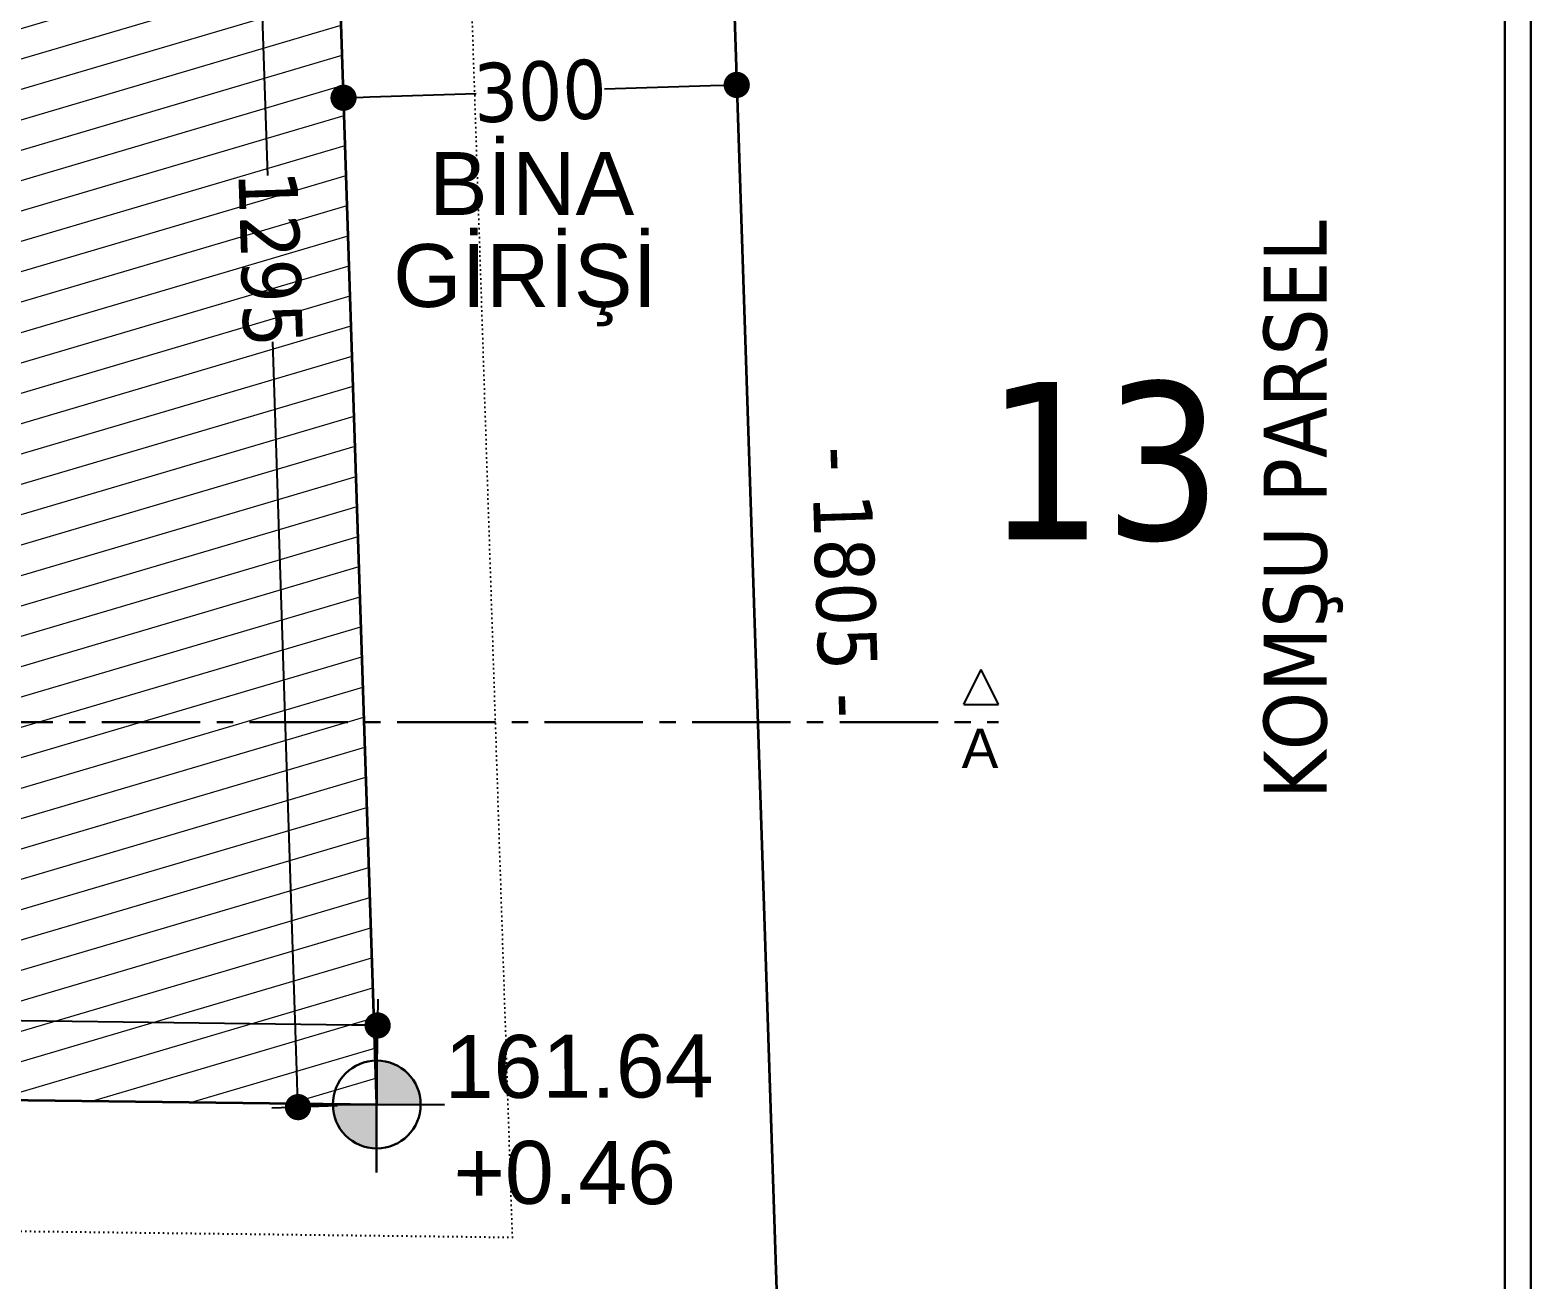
# Model space of a CAD drawing. Extents: x 386248 to 427517, y 4539405 to 4542296.
# Drawn here: x 426117.9 to 426404, y 4540571.3 to 4540809.7 of the extents above; entities that cross this region are included whole.
import ezdxf
from ezdxf.enums import TextEntityAlignment as Align

# ---------------------------------------------------------------- set-up
doc = ezdxf.new("R2010")
doc.units = 0
doc.linetypes.add('ACAD_ISO07W100', pattern=[3.5, 0.5, -3])
doc.linetypes.add('CENTER2', pattern=[1.125, 0.75, -0.125, 0.125, -0.125])
for name, color, linetype, lineweight in [('baca', 9, 'Continuous', 25), ('DUVAR', 4, 'Continuous', 35), ('GOR1', 51, 'Continuous', 25), ('KOTLAR', 63, 'Continuous', 30), ('tarama_1', 147, 'Continuous', 15), ('YAZI', 7, 'Continuous', 25), ('YAZILAR', 1, 'Continuous', 30), ('ÖLÇÜ', 7, 'Continuous', 25), ('ölçü20', 1, 'Continuous', 20), ('ÖLÇÜLENDİRME', 63, 'Continuous', 18)]:
    doc.layers.add(name, color=color, linetype=linetype, lineweight=lineweight)
doc.layers.add('İÇOLÇÜ', color=31, linetype='Continuous')
doc.layers.add('Standart', color=7, linetype='Continuous')
doc.styles.add('arial_1_18', font='arial.ttf', dxfattribs={"height": 0.2})
doc.styles.get("Standard").update_dxf_attribs({"font": 'arial.ttf'})
doc.styles.add('VAZ', font='tahoma.ttf')
doc.dimstyles.new('VAZİYE-2', dxfattribs={"dimtxt": 45, "dimasz": 20, "dimexe": 20, "dimexo": 30, "dimgap": 1, "dimtad": 0, "dimdec": 0, "dimtxsty": 'VAZ', "dimblk": 'DOT', "dimcen": 0.09, "dimse1": 1, "dimse2": 1, "dimsd1": 1, "dimsd2": 1, "dimclrt": 6, "dimadec": 0, "dimazin": 0, "dimtfac": 1, "dimtdec": 0, "dimtmove": 0, "dimatfit": 3, "dimldrblk": 'DOT', "dimfxl": 1, "dimtolj": 2, "dimarcsym": 0})
doc.dimstyles.new('VAZİYET', dxfattribs={"dimtxt": 45, "dimasz": 20, "dimexe": 20, "dimexo": 30, "dimgap": 1, "dimtad": 0, "dimdec": 0, "dimtxsty": 'VAZ', "dimblk": 'DOT', "dimcen": 0.09, "dimadec": 0, "dimazin": 0, "dimtfac": 1, "dimtdec": 0, "dimtmove": 0, "dimatfit": 3, "dimldrblk": 'DOT', "dimfxl": 1, "dimtolj": 2, "dimarcsym": 0})

# ---------------------------------------------------------------- blocks, each defined once
blk = doc.blocks.new('_Dot')
at = {"color": 0, "linetype": 'ByBlock', "lineweight": -2}
blk.add_line((-0.5, 0), (-1, 0), dxfattribs=at)
at = {"color": 0, "linetype": 'ByBlock', "const_width": 0.5}
blk.add_lwpolyline([(-0.25, 0, 1), (0.25, 0, 1)], format="xyb", close=True, dxfattribs=at)
blk = doc.blocks.new('*D4132')
at = {"layer": 'Defpoints', "color": 0}
for p in [(2823.3, 1838.6), (2523.4, 1828.7), (2824, 1815.1)]:
    blk.add_point(p, dxfattribs=at)
at = {"layer": 'ÖLÇÜ', "color": 0, "lineweight": -2}
for p, q in [((2544.2, 1805.9), (2625.2, 1808.6)), ((2804, 1814.5), (2723.1, 1811.8)), ((2824.3, 1808.6), (2824.7, 1795.1)), ((2524.4, 1798.7), (2524.9, 1785.3))]:
    blk.add_line(p, q, dxfattribs=at)
at = {"layer": 'ÖLÇÜ', "color": 0, "linetype": 'ByBlock', "lineweight": -2, "xscale": 20, "yscale": 20, "zscale": 20}
for p, rotation in [((2824, 1815.1), 1.88587110500559), ((2524.2, 1805.3), 181.8858711050056)]:
    blk.add_blockref('_Dot', p, dxfattribs=dict(at, rotation=rotation))
at = {"layer": 'ÖLÇÜ', "color": 0, "insert": (2674.1, 1810.2), "char_height": 45, "attachment_point": 5, "rotation": 1.8859, "style": 'VAZ'}
blk.add_mtext('\\A2;300', dxfattribs=at)
blk = doc.blocks.new('*D4134')
at = {"layer": 'Defpoints', "color": 0}
for p in [(2550.2, 1097.6), (1240.9, 1053.6), (2549.5, 1037.3)]:
    blk.add_point(p, dxfattribs=at)
at = {"layer": 'ÖLÇÜ', "color": 0, "lineweight": -2}
for p, q in [((1241.3, 1083.6), (1241.9, 1133.9)), ((1261.6, 1113.7), (1832.1, 1106.6)), ((2549.9, 1067.3), (2550.5, 1117.6)), ((2530.2, 1097.9), (1959.8, 1105))]:
    blk.add_line(p, q, dxfattribs=at)
at = {"layer": 'ÖLÇÜ', "color": 0, "linetype": 'ByBlock', "lineweight": -2, "xscale": 20, "yscale": 20, "zscale": 20}
for p, rotation in [((1241.6, 1113.9), 179.2850921383502), ((2550.2, 1097.6), 359.2850921383502)]:
    blk.add_blockref('_Dot', p, dxfattribs=dict(at, rotation=rotation))
at = {"layer": 'ÖLÇÜ', "color": 0, "insert": (1895.9, 1105.8), "char_height": 45, "attachment_point": 5, "rotation": 359.2851, "style": 'VAZ'}
blk.add_mtext('\\A2;1309', dxfattribs=at)
blk = doc.blocks.new('*D4135')
at = {"layer": 'Defpoints', "color": 0}
for p in [(2446.9, 2329.8), (2506.9, 2331.8), (2549.5, 1037.3)]:
    blk.add_point(p, dxfattribs=at)
at = {"layer": 'ÖLÇÜ', "color": 0, "lineweight": -2}
for p, q in [((2476.9, 2330.8), (2426.9, 2329.1)), ((2447.5, 2309.8), (2466.1, 1746)), ((2488.8, 1055.3), (2470.3, 1619)), ((2519.5, 1036.3), (2469.5, 1034.6))]:
    blk.add_line(p, q, dxfattribs=at)
at = {"layer": 'ÖLÇÜ', "color": 0, "linetype": 'ByBlock', "lineweight": -2, "xscale": 20, "yscale": 20, "zscale": 20}
for p, rotation in [((2446.9, 2329.8), 91.88587110501216), ((2489.5, 1035.3), 271.8858711050121)]:
    blk.add_blockref('_Dot', p, dxfattribs=dict(at, rotation=rotation))
at = {"layer": 'ÖLÇÜ', "color": 0, "insert": (2468.2, 1682.5), "char_height": 45, "attachment_point": 5, "rotation": 271.8859, "style": 'VAZ'}
blk.add_mtext('\\A2;1295', dxfattribs=at)
blk = doc.blocks.new('*D4141')
at = {"layer": 'Defpoints', "color": 0}
for p in [(2806.8, 2337.8), (2876.6, 2340.1), (2866.2, 533.3)]:
    blk.add_point(p, dxfattribs=at)
at = {"layer": 'ölçü20', "color": 6, "insert": (2906.4, 1435.8), "char_height": 45, "attachment_point": 5, "rotation": 271.8859, "style": 'VAZ'}
blk.add_mtext('\\A2;- 1805 -', dxfattribs=at)
blk = doc.blocks.new('KT')
at = {"layer": 'baca', "lineweight": 30}
for points in [[(387018, 4544506.5, 0.198912), (386994.3, 4544516.4), (386994.2, 4544482.9), (387027.7, 4544482.8, 0.198912)], [(386960.7, 4544483, 0.198912), (386970.4, 4544459.2, 0.198912), (386994.1, 4544449.3), (386994.2, 4544482.9)]]:
    blk.add_hatch(color=256, dxfattribs=at).paths.add_polyline_path(points)
at = {"layer": 'KOTLAR', "color": 1}
for p, q in [((386994.3, 4544534.7), (386994, 4544431)), ((386942.4, 4544483), (387046, 4544482.7))]:
    blk.add_line(p, q, dxfattribs=at)
blk.add_circle((386994.2, 4544482.9), 33.5, dxfattribs=at)
blk = doc.blocks.new('G$C5DD4B624')
at = {"layer": 'Standart', "color": 2, "linetype": 'Continuous', "lineweight": -3, "ltscale": 100}
for points in [[(1993, 871.7), (2006.3, 898.4)], [(2019.6, 871.7), (2006.3, 898.4)], [(1993, 871.7), (2019.6, 871.7)]]:
    blk.add_lwpolyline(points, dxfattribs=at)
at = {"layer": 'Standart', "color": 2, "linetype": 'CENTER2', "lineweight": 30, "ltscale": 100}
blk.add_lwpolyline([(-239.1, 858.4), (2019.6, 858.4)], dxfattribs=at)
at = {"layer": 'Standart', "color": 51, "linetype": 'Continuous', "lineweight": -3, "ltscale": 100, "style": 'arial_1_18'}
blk.add_text('A', height=30, dxfattribs=at).set_placement((1991.4, 823.4))
blk = doc.blocks.new('G$C4DAE90D5')
at = {"layer": 'tarama_1'}
h = blk.add_hatch(dxfattribs=at)
h.set_pattern_fill('ANSI31', color=251, scale=7, angle=331.4672)
h.set_pattern_definition([(16.467198, (-65181.334, 119848.467), (-6.30004, 21.313379), [])])
h.paths.add_polyline_path([(1238.4, 2331.8), (1240.9, 1053.6), (2549.5, 1037.3), (2506.9, 2331.8)])
h.paths.add_polyline_path([(1634.6, 1686.9), (2153.6, 1686.9), (2153.6, 1612.9), (1634.6, 1612.9)], flags=24)
h.paths.add_polyline_path([(1642.4, 1613.6), (2150, 1613.6), (2150, 1539.6), (1642.4, 1539.6)], flags=24)
h.paths.add_polyline_path([(1615.6, 1884.2), (2166.9, 1884.2), (2166.9, 1672.7), (1615.6, 1672.7)], flags=24)
h.paths.add_polyline_path([(1370.5, 1767.2), (1370.8, 1618.6), (1278.7, 1618.5), (1278.4, 1767)], flags=24)
h.paths.add_polyline_path([(1822.4, 1152.6), (1970.6, 1150.8), (1969.5, 1058.9), (1821.2, 1060.8)], flags=24)
h.paths.add_polyline_path([(1798.5, 2327.4), (1946.7, 2327.4), (1946.7, 2235.6), (1798.5, 2235.6)], flags=24)
h.paths.add_polyline_path([(2511.7, 1757.8), (2516.5, 1610.3), (2424.7, 1607.3), (2419.9, 1754.8)], flags=24)
at = {"layer": 'DUVAR'}
blk.add_lwpolyline([(2866.2, 533.3), (991.6, 556.7), (741.4, 807.4), (738.3, 2337.8), (2806.8, 2337.8), (2866.2, 533.3)], dxfattribs=at)
at = {"layer": 'DUVAR', "color": 102}
blk.add_lwpolyline([(2506.9, 2331.8), (1238.4, 2331.8), (1240.9, 1053.6), (2549.5, 1037.3)], close=True, dxfattribs=at)
at = {"layer": 'İÇOLÇÜ', "color": 202, "linetype": 'ACAD_ISO07W100'}
blk.add_lwpolyline([(1138.4, 2331.8), (2606.9, 2331.8), (2652.9, 936), (1141.1, 954.8)], close=True, dxfattribs=at)
at = {"layer": 'GOR1'}
blk.add_blockref('G$C5DD4B624', (1004.1, 470.7), dxfattribs=at)
at = {"layer": 'KOTLAR'}
blk.add_blockref('KT', (-384444.7, -4543445.6), dxfattribs=at)
at = {"layer": 'KOTLAR', "style": 'VAZ'}
blk.add_text('KOMŞU PARSEL', height=48, rotation=90, dxfattribs=at).set_placement((3273.7, 1270.4))
at = {"layer": 'KOTLAR', "color": 1, "linetype": 'Continuous'}
for s, rotation, p in [('161.64', 0.1668, (2601.3, 1042.2)), ('+0.46', 359.8332, (2608, 961.7))]:
    blk.add_text(s, height=48, rotation=rotation, dxfattribs=at).set_placement(p)
at = {"layer": 'YAZI', "color": 232}
for s, p in [('BİNA', (2667.6, 1715.9)), ('GİRİŞİ', (2662.6, 1645.7))]:
    blk.add_text(s, height=48, dxfattribs=at).set_placement(p, align=Align.CENTER)
at = {"layer": 'ÖLÇÜLENDİRME', "style": 'VAZ'}
blk.add_text('13', height=120, dxfattribs=at).set_placement((3013.9, 1468.5))
at = {"layer": 'ÖLÇÜ', "color": 140}
for p1, p2, distance, picture, middle in [((2549.5, 1037.3), (2506.9, 2331.8), 60, '*D4135', (2468.2, 1682.5)), ((2523.4, 1828.7), (2823.3, 1838.6), -23.4, '*D4132', (2674.1, 1810.2)), ((1240.9, 1053.6), (2549.5, 1037.3), 60.4, '*D4134', (1895.9, 1105.8))]:
    dim = blk.add_aligned_dim(p1=p1, p2=p2, distance=distance, dimstyle='VAZİYET', override={"dimtxsty": 'VAZ', "dimldrblk": 'Dot'}, dxfattribs=at)
    dim.commit()
    dim.dimension.update_dxf_attribs({"geometry": picture, "text_midpoint": middle})
at = {"layer": 'ölçü20', "color": 6}
dim = blk.add_linear_dim(base=(2876.6, 2340.1), p1=(2866.2, 533.3), p2=(2806.8, 2337.8), angle=91.8859, dimstyle='VAZİYE-2', override={"dimpost": '- <> -', "dimtxsty": 'VAZ', "dimldrblk": 'Dot'}, dxfattribs=at)
dim.commit()
dim.dimension.update_dxf_attribs({"geometry": '*D4141', "text_midpoint": (2906.4, 1435.8), "dimtype": 161})

msp = doc.modelspace()

# ---------------------------------------------------------------- linework, layer by layer
at = {"layer": 'YAZILAR', "color": 133, "ltscale": 5}
for points in [[(424443.202, 4542285.7), (426404.009, 4542285.7), (426404.009, 4539415.231), (424443.202, 4539415.231)], [(424448.202, 4542280.7), (426399.009, 4542280.7), (426399.009, 4539420.231), (424448.202, 4539420.231)]]:
    msp.add_lwpolyline(points, close=True, dxfattribs=at)

# ---------------------------------------------------------------- block references
at = {"layer": 'GOR1', "xscale": 0.25, "yscale": 0.25, "zscale": 0.25}
msp.add_blockref('G$C4DAE90D5', (425546.612, 4540345.423), dxfattribs=at)

doc.saveas('drawing.dxf')
